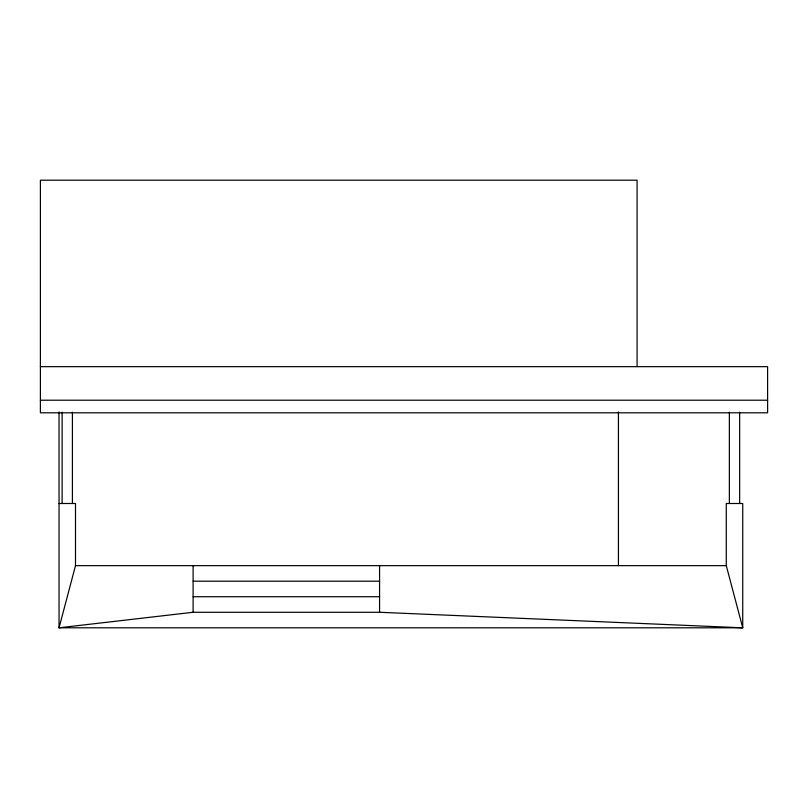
<?xml version="1.0" encoding="UTF-8"?>
<svg xmlns="http://www.w3.org/2000/svg" width="808" height="808" viewBox="0 0 808 808"><rect width="100%" height="100%" fill="white"/><g stroke="black" fill="none" stroke-linecap="round" stroke-linejoin="round"><path stroke-width="1.21" d="M59.045 503.495L75.498 503.495L75.498 565.65L59.045 627.806L742.734 627.806L726.281 565.65L726.281 503.495L742.734 503.495L742.734 627.806L379.578 612.272L193.112 612.272L59.045 627.806L59.045 411.949M40.4 366.66L767.6 366.66L767.6 412.807L40.4 412.807L40.4 180.194L637.078 180.194L637.078 366.66M40.4 400.212L767.6 400.212M75.336 565.65L726.281 565.65M193.112 581.194L379.578 581.194M193.112 596.728L379.578 596.728M739.653 412.161L739.653 503.495M729.361 412.161L729.361 503.495M618.433 411.949L618.433 565.65M379.578 565.65L379.578 612.272M193.112 565.65L193.112 612.272M72.417 412.161L72.417 503.495M62.125 412.161L62.125 503.495"/></g></svg>
